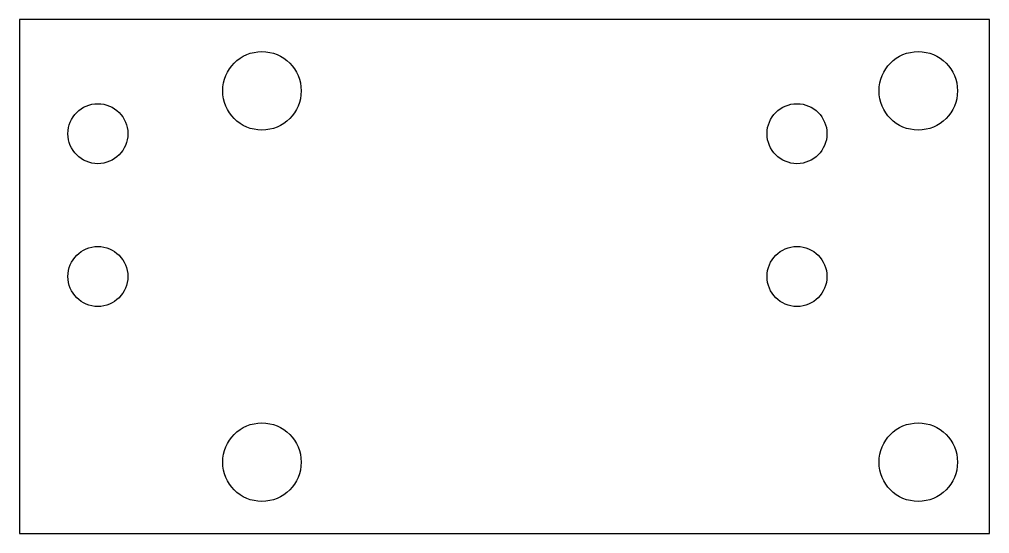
# Model space of a CAD drawing. Header units: millimetres. Extents: x -46.9 to 21.1, y -3.5 to 32.5.
import ezdxf

# ---------------------------------------------------------------- set-up
doc = ezdxf.new("R2010")
doc.units = ezdxf.units.MM

msp = doc.modelspace()

# ---------------------------------------------------------------- linework, layer by layer
at = {"color": 7, "linetype": 'Continuous', "lineweight": 25}
for p, q in [((-46.919, 32.481), (-46.919, -3.519)), ((21.081, 32.481), (-46.919, 32.481)), ((21.081, -3.519), (21.081, 32.481)), ((-46.919, -3.519), (21.081, -3.519))]:
    msp.add_line(p, q, dxfattribs=at)
for centre, radius in [((-29.919, 27.481), 2.75), ((16.081, 27.481), 2.75), ((-41.419, 24.481), 2.1), ((7.581, 24.481), 2.1), ((-41.419, 14.481), 2.1), ((7.581, 14.481), 2.1), ((-29.919, 1.481), 2.75), ((16.081, 1.481), 2.75)]:
    msp.add_circle(centre, radius, dxfattribs=at)

doc.saveas('drawing.dxf')
